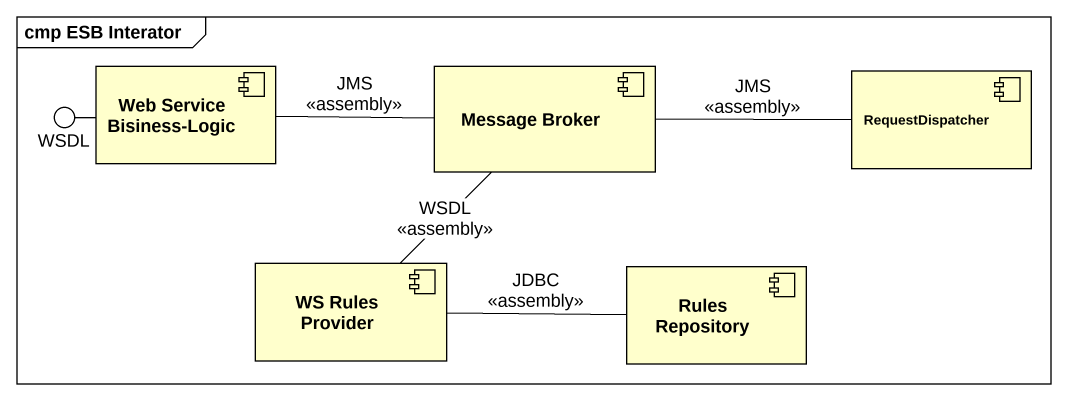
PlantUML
@startuml
mainframe cmp ESB Interator
() WSDL
component "Web Service Bisiness-Logic" as Web_Service_Bisiness_Logic
component "Message Broker" as Message_Broker
component RequestDispatcher
component "WS Rules Provider" as WS_Rules_Provider
component "Rules Repository" as Rules_Repository
Web_Service_Bisiness_Logic -left- WSDL
Web_Service_Bisiness_Logic -right- Message_Broker : JMS\n<<assembly>>
Message_Broker -- WS_Rules_Provider : WSDL\n<<assembly>>
RequestDispatcher -left- Message_Broker : JMS\n<<assembly>>
WS_Rules_Provider -right- Rules_Repository : JDBC\n<<assembly>>
@enduml
